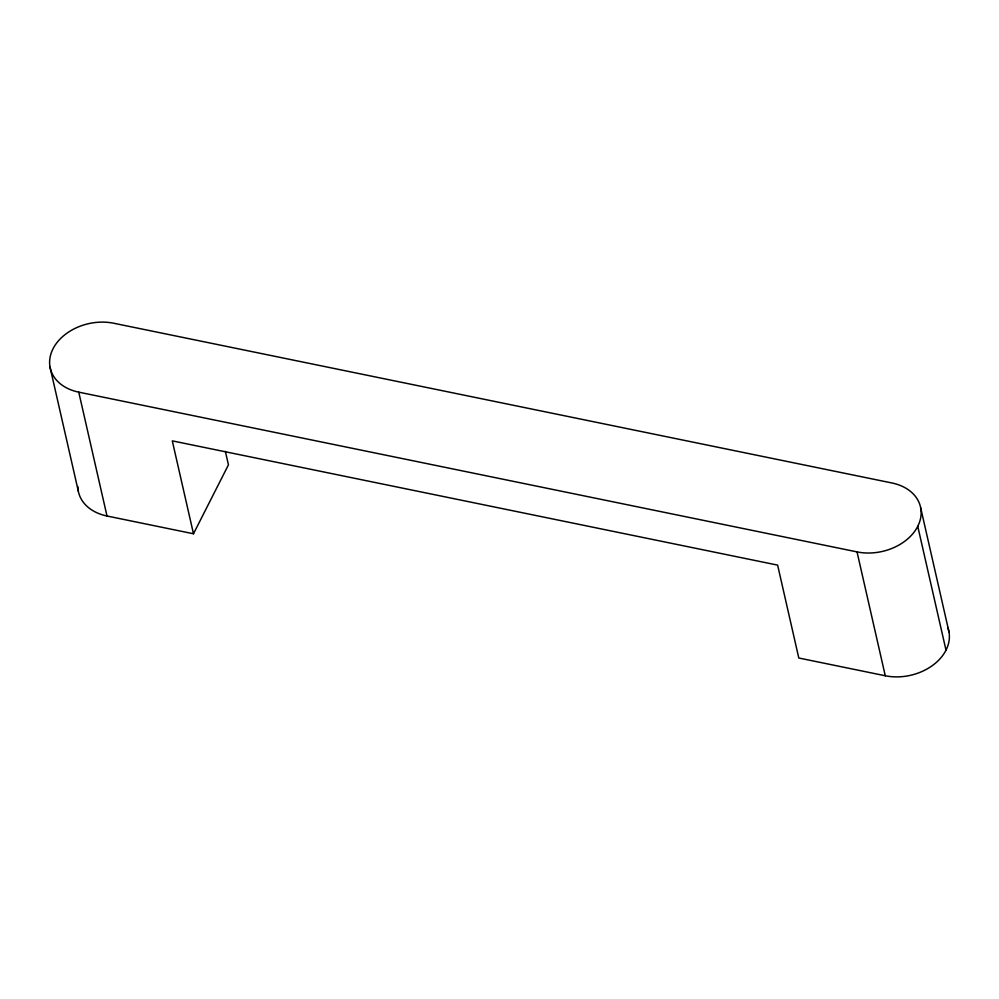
<?xml version="1.0" encoding="UTF-8"?>
<svg xmlns="http://www.w3.org/2000/svg" width="999" height="999" viewBox="0 0 999 999"><rect width="100%" height="100%" fill="white"/><g stroke="black" fill="none" stroke-linecap="round" stroke-linejoin="round"><path stroke-width="1.5" d="M77.847 486.538A47.165 34.878 -12.8 0 0 107.005 516.008L193.481 533.766L228.446 464.847L225.362 451.361M78.759 392.157L857.03 551.898A47.165 34.878 -12.8 0 0 917.756 526.323A47.165 34.878 -12.8 0 0 891.995 482.992L113.724 323.239A47.165 34.878 -12.8 0 0 52.997 348.826A47.165 34.878 -12.8 0 0 78.759 392.157L107.005 516.008M947.701 627.372A47.165 34.878 -12.8 0 1 933.803 664.51A47.165 34.878 -12.8 0 1 885.276 675.761L798.8 658.016L777.622 565.122L172.29 440.871L193.481 533.766M920.703 507.904L948.95 631.755M917.756 526.323L946.003 650.174M857.03 551.898L885.276 675.761M50.05 367.245L78.297 491.096"/></g></svg>
